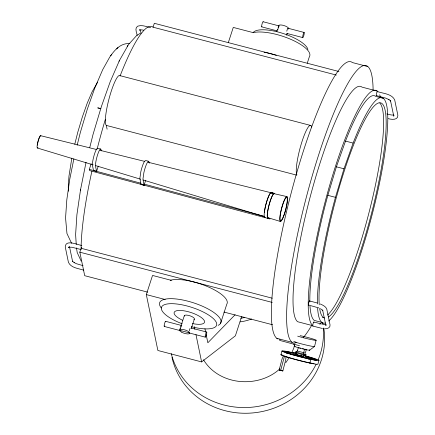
<?xml version="1.0" encoding="UTF-8"?>
<svg xmlns="http://www.w3.org/2000/svg" width="435" height="435" viewBox="0 0 435 435"><rect width="100%" height="100%" fill="white"/><g stroke="black" fill="none" stroke-linecap="round" stroke-linejoin="round"><path stroke-width="0.65" d="M285.964 356.684L285.708 359.827L282.848 370.924L280.678 370.462L279.178 369.973L282.065 358.848L283.354 355.988M80.551 189.638L76.903 214.743L75.614 234.617L76.255 244.513M85.951 162.81L85.999 162.543L80.431 190.253M71.824 158.139L68.964 176.18L68.257 187.093L68.485 191.237M73.874 158.84L69.774 179.204L66.821 199.725L65.56 217.989L66.957 233.535L71.568 243.252M294.506 345.026L293.783 348.092L291.744 352.758M74.782 144.241L77.832 132.055L82.297 117.124L87.256 103.095L92.095 91.85L97.641 82.155M77.147 145.23L80.383 132.311L87.315 109.131L94.721 88.256L102.665 69.736L109.658 57.224C114.28 50.357 120.642 42.739 129.815 43.625M89.773 147.476L93.052 134.377L101.366 106.618L110.207 81.704L119.543 60.28M309.568 350.224L314.559 346.439L316.12 340.203M279.966 339.213L279.661 340.382L299.487 345.711M303.489 356.684L296.333 354.699L295.702 352.573L295.892 351.828L297.284 351.001L305.359 353.1L306.37 349.349M318.882 360.381L317.931 364.079A19.135 1.142 14.4 0 1 298.383 360.327A19.135 1.142 14.4 0 1 281.244 354.53M284.582 355.754L280.678 370.462L282.875 370.903L279.205 369.946L280.89 370.283M309.834 301.972A116.444 19.945 -75.4 0 1 327.849 195.348L336.391 166.801L345.515 141.087A116.444 19.945 -75.4 0 1 375.731 96.385L383.333 98.37M317.436 303.956A116.444 19.945 -75.4 0 1 335.456 197.332L343.993 168.785L353.117 143.071A116.444 19.945 -75.4 0 1 385.252 150.211A116.444 19.945 -75.4 0 1 328.594 321.041M38.584 139.814L38.601 139.76A5.639 0.968 -75.4 0 1 40.227 136.4M100.757 149.085L97.685 148.286A9.32 1.599 -75.4 0 0 94.183 155.045A9.32 1.599 -75.4 0 0 92.492 165.637L93.509 170.531L96.581 171.336L98.261 166.17M147.759 292.162L84.7 275.692L79.828 252.18L81.1 248.276A127.129 21.777 -75.4 0 1 91.845 171.406M120.071 76A127.129 21.777 -75.4 0 1 153.06 27.198L154.327 23.3L338.908 71.509M241.583 316.762L235.384 335.809L201.612 361.915L157.883 350.49L146.307 294.587L152.538 275.442L171.466 280.39M228.283 42.739L233.269 27.421L253.502 32.707M179.698 329.866L180.302 328.006M180.71 326.767L184.337 315.62M276.72 31.695L277.525 29.221M278.134 27.361L278.737 25.502M191.308 328.452L194.331 319.159M286.714 35.235L287.317 33.381M220.572 323.341L226.804 304.195A32.212 10.38 18 0 0 207.462 286.556A32.212 10.38 18 0 0 170.254 280.276M307.268 63.178L309.345 56.795A32.212 10.38 18 0 0 290.477 39.199A32.212 10.38 18 0 0 253.094 32.69M149.314 163.179L148.759 161.314L145.687 160.51L144.567 161.238L143.822 162.565A10.174 1.745 -75.3 0 0 140.809 171.792L139.874 178.334L140.983 184.494L144.056 185.299L145.714 180.21M270.037 218.974L89.539 170.536L89.3 169.389L91.181 163.75M393.958 115.237L393.773 116.21L390.483 100.577L390.744 101.061L388.808 99.506L389.064 99.658L385.747 98.141L376.291 95.586M326.098 324.668L325.907 325.636L322.618 310.003L322.879 310.492L320.454 308.676M119.011 61.232L128.597 44.435L136.737 35.447L140.342 33.261M127.189 46.605L127.819 45.474M285.817 362.638L289.395 357.276M139.885 29.689L139.292 30.14L140.668 29.808L143.561 30.135M69.16 246.971L68.567 247.423L69.268 247.107L68.822 247.227L71.938 247.243L81.356 249.619M110.61 55.74L111.79 54.424M116.694 48.948L117.983 47.513M235.096 314.75L207.843 342.769L206.19 334.781M296.393 354.65L299.188 355.504M298.551 355.259L298.997 355.286M279.966 368.771C258.303 388.711 219.082 385.579 203.471 359.718M264.366 212.557A12.653 2.17 -75.4 0 1 270.787 192.83L273.843 193.423M274.126 193.695L287.056 196.631A12.887 2.208 -75.4 0 1 283.598 216.478A12.887 2.208 -75.4 0 1 280.314 213.971A12.887 2.208 -75.4 0 1 287.056 196.631M393.778 115.079L391.179 114.965L386.818 113.916M325.913 324.505L323.885 324.483M148.759 161.314L147.639 162.043L146.894 163.37A10.174 1.745 -75.3 0 0 143.882 172.597L142.946 179.138L144.056 185.299M286.143 352.964L296.017 352.693M290.014 353.889L296.567 353.709M292.739 354.77L296.79 354.661M324.7 328.735C327.136 329.126 330.649 327.647 330.007 324.695L326.815 309.296C325.897 306.441 322.808 305.142 320.296 303.994M297.681 350.969L297.284 351.001L298.453 347.424M308.464 356.733L307.496 356.608L307.306 357.347L306.338 357.227L305.37 356.385M322.471 328.496L312.787 326.065M305.392 349.289L304.598 349.126L303.646 352.828L303.793 354.895L302.689 356.526L301.439 356.091L302.249 356.189L301.933 356.053M388.27 118.63C391.456 119.668 398.275 120.272 397.867 115.264L394.681 99.871C391.712 93.628 382.93 93.596 377.401 91.54M302.602 348.663L303.646 348.913M301.009 355.993L299.595 355.623M40.406 135.628L97.01 149.64M100.034 150.32L144.86 161.439M148.156 162.255L274.713 193.651M284.137 351.627L281.918 351.067L280.966 354.77L283.18 355.324M263.137 21.75L279.265 25.964M288.046 28.253L304.174 32.467A2.659 0.457 -75.4 0 1 303.461 36.562A2.659 0.457 -75.4 0 1 302.782 36.045A2.659 0.457 -75.4 0 1 304.174 32.467M288.122 28.422L288.802 28.596M261.734 26.867L277.22 30.907M286.643 33.37L302.771 37.584M367.624 66.539L352.421 62.569A143.327 24.55 -75.4 0 0 292.51 187.974A143.327 24.55 -75.4 0 0 277.932 338.979M153.06 27.198L336.32 75.065M150.651 27.628C146.562 26.801 142.114 24.648 137.895 26.105C134.149 27.791 136.84 32.712 137.166 35.436M377.188 91.084L361.98 87.114A121.941 20.891 -75.4 0 0 311.841 190.748A121.941 20.891 -75.4 0 0 297.627 321.726L312.83 325.701A121.941 20.891 -75.4 0 1 327.691 192.373A121.941 20.891 -75.4 0 1 377.879 91.725M310.884 125.508L119.978 75.647A25.866 4.432 -75.4 0 0 109.343 97.63A25.866 4.432 -75.4 0 0 106.33 125.416L107.113 129.2M345.515 141.087L353.117 143.071M336.391 166.801L343.993 168.785M106.33 125.416L296.572 175.109M327.849 195.348L335.456 197.332M270.787 192.83L273.865 193.635A12.653 2.17 -75.4 0 0 268.455 207.538A12.653 2.17 -75.4 0 0 268.373 217.886M309.535 300.966L317.158 302.956M81.829 245.405C78.436 245.264 65.457 238.804 65.25 246.944L68.436 262.343C71.03 267.998 78.686 268.482 83.814 270.173M308.426 305.017L318.779 307.909M81.1 248.276L272.245 298.203M79.828 252.18L272.288 302.445M321.878 322.406L314.277 320.421A116.444 19.945 -75.4 0 1 310.008 306.235M313.896 322.02L321.481 323.999M83.036 265.633L76.473 263.73L74.053 262.555L74.309 262.702L72.373 261.147L72.634 261.636L69.48 246.64M223.954 312.058L272.56 324.755M146.307 294.587L165.235 299.53M276.78 338.332L291.983 342.301M300.264 355.569L300.748 355.699M165.659 321.324L181.786 325.538M191.21 328.001L206.696 332.041A2.659 0.457 -75.4 0 1 205.978 336.135A2.659 0.457 -75.4 0 1 205.304 335.619A2.659 0.457 -75.4 0 1 206.696 332.041M179.628 330.312L189.763 332.96M164.256 326.44L180.384 330.654A2.659 0.457 -75.4 0 1 180.286 330.16M205.293 337.158L189.165 332.944A2.659 0.457 -75.4 0 1 189.062 332.454M89.3 169.389L141.152 183.304M144.436 184.184L263.893 216.238M293.696 341.654L296.251 342.34M299.644 347.837L300.531 348.103M37.312 147.998L93.177 164.881M95.776 165.664L140.597 179.215M143.191 179.998L264.665 216.712M267.264 217.495L280.254 221.42M309.568 358.935L310.818 359.375L309.867 363.073L308.616 362.638A16.84 1.006 14.4 0 0 314.13 363.644M305.278 356.08L308.094 358.679M303.021 356.695L303.983 357.586M304.641 355.553L308.442 359.261M303.298 354.579L307.371 358.543M301.096 354.9L303.88 357.613M81.149 261.082L77.191 252.534L76.506 247.863M293.815 344.069L294.935 346.521M204.95 328.795L205.641 332.122M140.336 29.993L140.994 33.185M194.309 326.642L194.858 329.3M195.962 334.629L201.612 361.915M101.279 150.885L101.029 149.662A9.32 1.599 -75.4 0 0 97.609 154.724A9.32 1.599 -75.4 0 0 95.564 166.442L96.581 171.336M251.593 319.002A49.862 46.425 -11.7 0 1 240.24 321.884M244.649 317.458A49.862 46.425 -11.7 0 1 240.821 318.235M182.754 320.339A15.948 5.138 18 0 1 178.192 310.503A15.948 5.138 18 0 1 202.612 318.578A15.948 5.138 18 0 1 192.487 323.558M184.266 316.066A5.318 1.713 18 0 1 190.264 315.897A5.318 1.713 18 0 1 193.918 319.486M164.74 325.902A2.659 0.457 -75.4 0 1 164.169 325.652A2.659 0.457 -75.4 0 1 165.039 322.172A2.659 0.457 -75.4 0 1 165.762 321.818M189.307 330.763A2.659 0.457 -75.4 0 1 190.084 328.371M180.525 328.469A2.659 0.457 -75.4 0 1 181.096 326.56M181.308 326.076A2.659 0.457 -75.4 0 1 181.661 325.549M278.666 25.948A5.318 1.713 18 0 1 284.006 25.562A5.318 1.713 18 0 1 288.731 29.042M262.028 26.671A2.659 0.457 -75.4 0 1 261.957 24.344A2.659 0.457 -75.4 0 1 263.218 21.913M286.785 31.184A2.659 0.457 -75.4 0 1 287.562 28.792M287.752 28.449A2.659 0.457 -75.4 0 1 287.921 28.264M277.878 29.542A2.659 0.457 -75.4 0 1 278.976 26.154M264.094 52.211A32.212 10.38 18 0 1 276.285 55.348M253.241 32.473A28.993 9.342 18 0 1 281.978 33.12A28.993 9.342 18 0 1 307.904 49.405M161.282 308.002A32.212 10.38 18 0 1 191.688 302.249A32.212 10.38 18 0 1 218.136 325.337M182.167 323.771A28.993 9.342 18 0 1 167.214 303.978A28.993 9.342 18 0 1 213.449 318.703A28.993 9.342 18 0 1 191.313 326.685M295.06 343.22A143.327 24.55 -75.4 0 1 315.685 164.31A143.327 24.55 -75.4 0 1 373.105 89.942M311.351 325.869A143.327 24.55 -75.4 0 1 303.391 337.446M97.32 148.346A127.129 21.777 -75.4 0 1 105.324 119.402M379.652 94.803A121.941 20.891 -75.4 0 1 380.348 96.961M321.052 323.167A121.941 20.891 -75.4 0 1 319.785 324.331M38.014 147.53A6.443 1.104 -75.4 0 1 37.85 141.892A6.443 1.104 -75.4 0 1 40.901 135.997M37.372 145.208A5.639 0.968 -75.4 0 1 38.046 141.669M38.171 141.196A5.639 0.968 -75.4 0 1 38.443 140.26M265.252 217.304A12.887 2.208 -75.4 0 1 265.72 205.141A12.887 2.208 -75.4 0 1 271.445 192.558L274.518 193.363A12.887 2.208 -75.4 0 0 268.792 205.94A12.887 2.208 -75.4 0 0 268.324 218.104M264.708 217.13A12.653 2.17 -75.4 0 1 264.339 216.347M296.926 174.93A25.866 4.432 -75.4 0 1 301.488 143.218A25.866 4.432 -75.4 0 1 311.634 127.107M314.559 346.439A11.43 0.669 14.1 0 1 307.453 345.352A11.43 0.669 14.1 0 1 294.805 341.986M309.285 349.914A7.618 0.446 14.1 0 1 302.852 348.919A7.618 0.446 14.1 0 1 295.044 346.429M300.204 335.651A11.43 0.669 14.1 0 1 314.304 339.409A11.43 0.669 14.1 0 1 312.319 339.817A11.43 0.669 14.1 0 1 297.692 336.163M286.165 352.926A14.545 0.87 14.4 0 1 288.438 352.948M295.577 354.427A14.545 0.87 14.4 0 1 299.177 355.303M306.338 357.227A14.545 0.87 14.4 0 1 314.255 360.001M305.223 355.971A16.84 1.006 14.4 0 1 314.141 359.81A16.84 1.006 14.4 0 1 288.291 353.312A16.84 1.006 14.4 0 1 293.07 352.915M305.049 355.776A19.135 1.142 14.4 0 1 315.892 360.349A19.135 1.142 14.4 0 1 285.79 352.698A19.135 1.142 14.4 0 1 294.299 353.046M285.523 352.247A16.84 1.006 14.4 0 1 289.683 352.97M306.191 357.032A16.84 1.006 14.4 0 1 315.609 360.077M305.359 354.052A5.356 0.321 14.4 0 1 301.45 353.563A5.356 0.321 14.4 0 1 296.393 351.79M306.05 355.178A5.356 0.321 14.4 0 1 303.793 354.895L302.581 354.623A5.356 0.321 14.4 0 1 295.702 352.573L295.778 352.502A5.356 0.321 14.4 0 1 296.202 352.529M308.024 362.507A16.84 1.006 14.4 0 1 292.902 358.696M292.353 358.538A16.84 1.006 14.4 0 1 285.958 356.548M376.52 95.434A2.104 0.359 -75.4 0 1 376.536 93.329A2.104 0.359 -75.4 0 1 377.482 91.926M308.806 304.587A2.104 0.359 -75.4 0 1 308.355 304.391A2.104 0.359 -75.4 0 1 309.046 301.634A2.104 0.359 -75.4 0 1 309.617 301.357M313.015 325.913A2.104 0.359 -75.4 0 1 313.031 323.809A2.104 0.359 -75.4 0 1 313.978 322.406M81.367 248.401A2.104 0.359 -75.4 0 1 81.601 247.357M379.766 103.03A111.219 19.053 -75.4 0 1 370.729 205.782A111.219 19.053 -75.4 0 1 327.539 315.054M323.787 317.322A111.219 19.053 -75.4 0 1 322.471 317.425M325.331 322.971A116.444 19.945 -75.4 0 1 317.61 308.219M319.246 304.794A111.219 19.053 -75.4 0 1 358.783 132.376A111.219 19.053 -75.4 0 1 382.224 163.217A111.219 19.053 -75.4 0 1 328.501 316.963M324.39 317.963A111.219 19.053 -75.4 0 1 319.649 308.415M322.574 322.308A77.316 71.982 -11.7 0 1 322.879 324.309M323.297 328.349A77.316 71.982 -11.7 0 1 318.061 360.028M316.114 364.28A77.316 71.982 -11.7 0 1 238.184 407.339A77.316 71.982 -11.7 0 1 171.265 353.639M323.754 328.006A77.316 71.982 -11.7 0 1 261.098 411.749A77.316 71.982 -11.7 0 1 171.994 357.385M322.83 323.406A77.316 71.982 -11.7 0 1 323.123 324.706M99.61 108.31L97.723 107.864L100.876 108.69L99.61 108.31M181.39 332.041A5.318 1.713 18 0 0 189.693 333.406A5.318 1.713 18 0 0 183.004 329.458A5.318 1.713 18 0 0 181.39 332.041M283.604 216.01A12.082 2.072 -75.4 0 0 286.844 197.408A12.082 2.072 -75.4 0 0 280.521 213.667A12.082 2.072 -75.4 0 0 283.604 216.01"/></g></svg>
